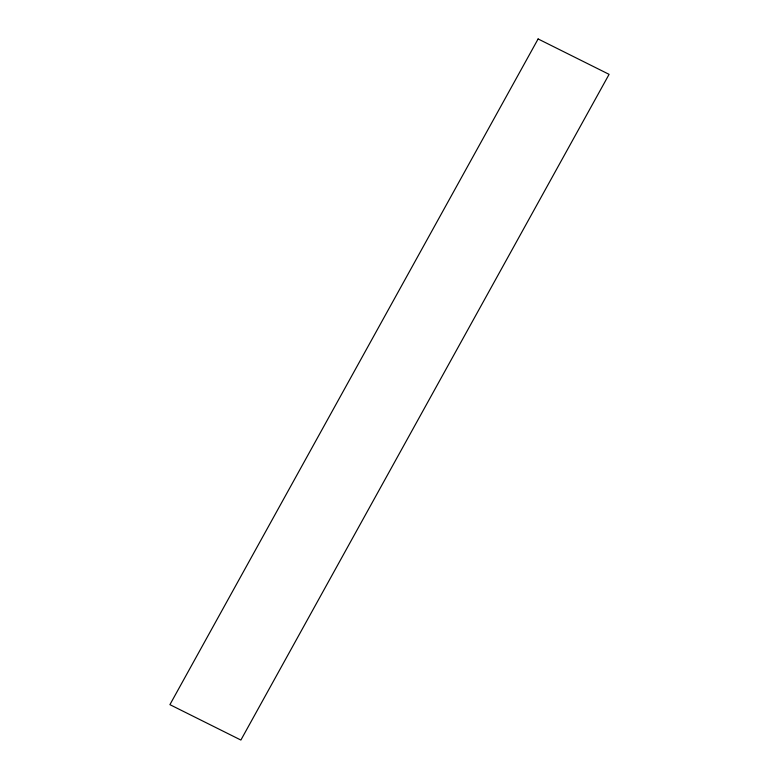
<?xml version="1.0" encoding="UTF-8"?>
<svg xmlns="http://www.w3.org/2000/svg" width="779" height="779" viewBox="0 0 779 779"><rect width="100%" height="100%" fill="white"/><g stroke="black" fill="none" stroke-linecap="round" stroke-linejoin="round"><path stroke-width="1.17" d="M538.114 38.95L169.91 704.654L240.886 740.05L609.09 74.346L538.114 38.95"/></g></svg>
